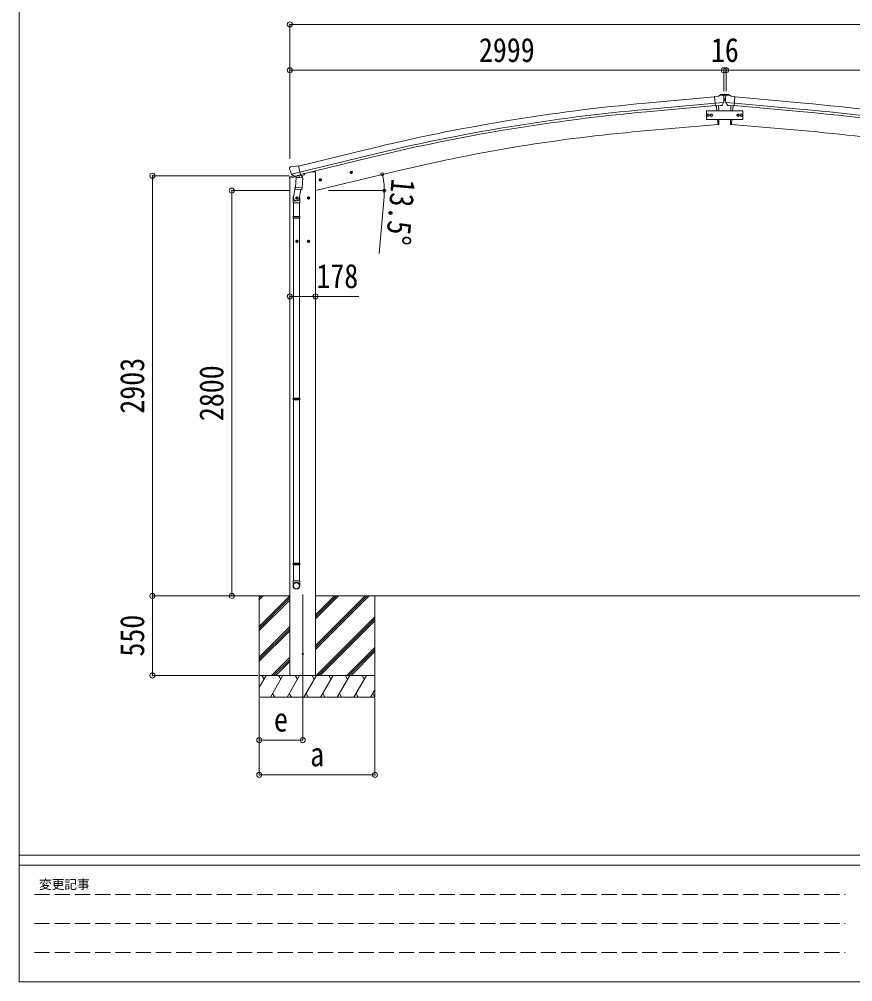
# Model space of a CAD drawing. Units: millimetres at full size. Extents: x -9783 to 33754, y -10064 to 6752.
# Drawn here: x -9783 to -4022, y -6828 to -178 of the extents above; entities that cross this region are included whole.
import ezdxf
from ezdxf.enums import TextEntityAlignment as Align

# ---------------------------------------------------------------- set-up
doc = ezdxf.new("R2010")
doc.units = ezdxf.units.MM
doc.header["$LTSCALE"] = 35
doc.header["$PDMODE"] = 32
doc.header["$PDSIZE"] = 35
doc.linetypes.add('DASHED3', pattern=[4, 3, -1])
for name, color, linetype, lineweight in [('0-0_0', 7, 'Continuous', 9), ('0-1_本体', 4, 'Continuous', 9), ('0-2_部品', 7, 'Continuous', 9), ('0-7_合掌部品', 3, 'Continuous', 9), ('0-8_PARTS2', 2, 'Continuous', 9), ('0-A_寸法', 6, 'Continuous', 9), ('F-0_240', 7, 'Continuous', 9)]:
    doc.layers.add(name, color=color, linetype=linetype, lineweight=lineweight)
doc.styles.add('ＭＳ ゴシック', font='')
doc.styles.get('ＭＳ ゴシック').set_extended_font_data('MS Gothic')

msp = doc.modelspace()

# ---------------------------------------------------------------- linework, layer by layer
at = {"layer": '0-0_0'}
for p, q in [((-8498.2, -4162.43), (-7912.87, -4162.43)), ((-8124.12, -4373.66), (-7912.87, -4162.41)), ((-8124.12, -4162.43), (-8124.12, -4862.43)), ((-8124.12, -4189.81), (-8096.73, -4162.43)), ((-8124.12, -4175.67), (-8110.88, -4162.43)), ((-8124.12, -4387.8), (-7912.87, -4176.55)), ((-7734.87, -4533.19), (-7364.1, -4162.43)), ((-7734.87, -4504.91), (-7392.39, -4162.43)), ((-7734.87, -4519.05), (-7378.24, -4162.43)), ((-7734.87, -4321.06), (-7576.23, -4162.43)), ((-7734.87, -4306.92), (-7590.38, -4162.43)), ((-7734.87, -4292.77), (-7604.52, -4162.43)), ((-7734.87, -4162.43), (-4905.44, -4162.43)), ((-7324.12, -4162.43), (-7324.12, -4862.43)), ((-2076.9, -4162.43), (-4906.32, -4162.43)), ((-8124.12, -4401.94), (-7912.87, -4190.69)), ((-7730.26, -4712.43), (-7324.12, -4306.29)), ((-7716.12, -4712.43), (-7324.12, -4320.43)), ((-8124.12, -4585.79), (-7912.87, -4374.54)), ((-8124.12, -4599.93), (-7912.87, -4388.68)), ((-7701.97, -4712.43), (-7324.12, -4334.57)), ((-8124.12, -4614.07), (-7912.87, -4402.82)), ((-7518.13, -4712.43), (-7324.12, -4518.42)), ((-8038.63, -4712.43), (-7912.87, -4586.67)), ((-7503.98, -4712.43), (-7324.12, -4532.56)), ((-7489.84, -4712.43), (-7324.12, -4546.71)), ((-8024.48, -4712.43), (-7912.87, -4600.81)), ((-8010.34, -4712.43), (-7912.87, -4614.96)), ((-7324.12, -4712.43), (-8124.12, -4712.43)), ((-8124.12, -4796.26), (-8075.72, -4712.43)), ((-8090.72, -4738.41), (-8105.72, -4712.43)), ((-8046.85, -4862.43), (-7960.25, -4712.43)), ((-7975.25, -4738.41), (-7990.25, -4712.43)), ((-7931.38, -4862.43), (-7844.78, -4712.43)), ((-7859.78, -4738.41), (-7874.78, -4712.43)), ((-7815.91, -4862.43), (-7729.31, -4712.43)), ((-7744.31, -4738.41), (-7759.31, -4712.43)), ((-7700.44, -4862.43), (-7613.84, -4712.43)), ((-7628.84, -4738.41), (-7643.84, -4712.43)), ((-7584.97, -4862.43), (-7498.37, -4712.43)), ((-7528.37, -4712.43), (-7513.37, -4738.41)), ((-7469.5, -4862.43), (-7382.9, -4712.43)), ((-7397.9, -4738.41), (-7412.9, -4712.43)), ((-8031.85, -4836.45), (-8016.85, -4862.43)), ((-7916.38, -4836.45), (-7901.38, -4862.43)), ((-7800.91, -4836.45), (-7785.91, -4862.43)), ((-7685.44, -4836.45), (-7670.44, -4862.43)), ((-7569.97, -4836.45), (-7554.97, -4862.43)), ((-7454.5, -4836.45), (-7439.5, -4862.43)), ((-7354.03, -4862.43), (-7324.12, -4810.62)), ((-7339.03, -4836.45), (-7324.03, -4862.43)), ((-8124.12, -4862.43), (-7324.12, -4862.43))]:
    msp.add_line(p, q, dxfattribs=at)
at = {"layer": '0-1_本体'}
for p, q in [((-5453.87, -757.8), (-4976.54, -714.76)), ((-4357.89, -757.8), (-4835.22, -714.76)), ((-5450, -800.79), (-4972.83, -757.75)), ((-5448.49, -817.56), (-4971.31, -774.53)), ((-4363.28, -817.56), (-4840.45, -774.53)), ((-4361.76, -800.79), (-4838.94, -757.75)), ((-4952.84, -905.34), (-5490.79, -952.4)), ((-4858.92, -905.34), (-4320.98, -952.4)), ((-7853.4, -1192.28), (-7370.52, -1074.8)), ((-7843.36, -1234.26), (-7360.28, -1116.96)), ((-7839.39, -1250.63), (-7356.3, -1133.33)), ((-7884.9, -1259.17), (-7884.9, -1259.72)), ((-7810.88, -1244.91), (-7758.87, -1232.43)), ((-7734.87, -1232.43), (-7758.87, -1232.43)), ((-7146.78, -1221.24), (-7734.87, -1362.43)), ((-7734.87, -1232.43), (-7734.87, -4712.43)), ((-7912.87, -4712.43), (-7912.87, -1275.87))]:
    msp.add_line(p, q, dxfattribs=at)
at = {"layer": '0-1_本体', "color": 6}
msp.add_line((-7734.87, -2092.61), (-7912.87, -2092.61), dxfattribs=at)
at = {"layer": '0-1_本体'}
for centre, radius, start, end in [((-4277.82, -13811.83), 13106.9, 95.14794, 103.64794), ((-5533.94, -13811.83), 13106.9, 76.35206, 84.85206), ((-4277.82, -13811.83), 13063.74, 95.14794, 103.64794), ((-4277.82, -13811.83), 13046.9, 95.14794, 103.64794), ((-5533.94, -13811.83), 13046.9, 76.35206, 84.85206), ((-5533.94, -13811.83), 13063.74, 76.35206, 84.85206), ((-4512.18, -12215.05), 11305.08, 94.96591, 103.47643), ((-5299.58, -12215.05), 11305.08, 76.52357, 85.03409)]:
    msp.add_arc(centre, radius, start, end, dxfattribs=at)
at = {"layer": '0-2_部品'}
for p, q in [((-7907.54, -1197.03), (-7894.36, -1193.87)), ((-7879.8, -1196.55), (-7893.06, -1193.85)), ((-7879.8, -1196.55), (-7853.87, -1190.32)), ((-7914.85, -1207.86), (-7914.58, -1209.01)), ((-7910.64, -1199.28), (-7914.49, -1205.58)), ((-7886.97, -1260.4), (-7913.13, -1266.68)), ((-7900.8, -1248.17), (-7843.29, -1234.36)), ((-7883.95, -1263.08), (-7900.33, -1248.58)), ((-7881.24, -1263.64), (-7873.72, -1261.84)), ((-7880.4, -1263.54), (-7878.87, -1263.17)), ((-7878.87, -1263.17), (-7842.17, -1254.36)), ((-7877.04, -1263.4), (-7877.09, -1264.14)), ((-7848.12, -1256.18), (-7849.14, -1270.79)), ((-7842.17, -1254.36), (-7840.64, -1253.99)), ((-7839.09, -1251.89), (-7838.14, -1251.95)), ((-7838.14, -1251.95), (-7824.83, -1267.27)), ((-7833.84, -1256.9), (-7814.71, -1252.31)), ((-7810.88, -1243.7), (-7810.88, -1247.44)), ((-7497.37, -1238.67), (-7477.92, -1234)), ((-7492.81, -1230.89), (-7494.95, -1238.08)), ((-7485.52, -1229.14), (-7492.81, -1230.89)), ((-7485.31, -1246.06), (-7489.98, -1226.61)), ((-7480.35, -1234.58), (-7485.52, -1229.14)), ((-7482.48, -1241.78), (-7480.35, -1234.58)), ((-7915.43, -1276.49), (-7872.4, -1266.16)), ((-7915.43, -1269.6), (-7915.43, -1276.49)), ((-7872.36, -1312.6), (-7888.27, -1408.77)), ((-7876.33, -1265.18), (-7850.52, -1271.62)), ((-7869.41, -1270.53), (-7874.09, -1337.36)), ((-7823.73, -1273.72), (-7869.41, -1270.53)), ((-7867.64, -1267.35), (-7867.87, -1270.63)), ((-7828.4, -1340.56), (-7823.73, -1273.72)), ((-7824.83, -1267.27), (-7825.27, -1273.61)), ((-7711.31, -1290.03), (-7691.86, -1285.36)), ((-7706.75, -1282.25), (-7708.88, -1289.45)), ((-7699.45, -1280.5), (-7706.75, -1282.25)), ((-7699.25, -1297.42), (-7703.92, -1277.97)), ((-7694.28, -1285.94), (-7699.45, -1280.5)), ((-7696.42, -1293.14), (-7694.28, -1285.94)), ((-7874.95, -1349.83), (-7874.07, -1337.36)), ((-7874.55, -1351.19), (-7874.55, -1351.19)), ((-7828.4, -1340.56), (-7874.09, -1337.36)), ((-7873.1, -1351.97), (-7831.41, -1354.88)), ((-7836.83, -1354.5), (-7847.57, -1418.09)), ((-7828.41, -1340.56), (-7829.3, -1353.25)), ((-7890.42, -1445.93), (-7890.42, -1411.58)), ((-7844.42, -1445.93), (-7890.42, -1445.93)), ((-7888.42, -1445.93), (-7888.42, -1539.93)), ((-7853.87, -1412.67), (-7873.87, -1412.67)), ((-7863.87, -1405.16), (-7870.37, -1408.92)), ((-7870.37, -1408.92), (-7870.37, -1416.42)), ((-7870.37, -1416.42), (-7863.87, -1420.18)), ((-7863.87, -1422.67), (-7863.87, -1402.67)), ((-7857.37, -1408.92), (-7863.87, -1405.16)), ((-7846.42, -1445.93), (-7846.42, -1539.93)), ((-7844.42, -1411.27), (-7844.42, -1445.93)), ((-7773.87, -1412.67), (-7793.87, -1412.67)), ((-7783.87, -1405.16), (-7790.37, -1408.92)), ((-7790.37, -1408.92), (-7790.37, -1416.42)), ((-7790.37, -1416.42), (-7783.87, -1420.18)), ((-7783.87, -1422.67), (-7783.87, -1402.67)), ((-7777.37, -1408.92), (-7783.87, -1405.16)), ((-7890.42, -1541.93), (-7889.42, -1539.93)), ((-7844.42, -1541.93), (-7890.42, -1541.93)), ((-7844.42, -1549.93), (-7890.42, -1549.93)), ((-7845.42, -1539.93), (-7889.42, -1539.93)), ((-7845.42, -1551.93), (-7889.42, -1551.93)), ((-7888.42, -1551.93), (-7888.42, -2796.12)), ((-7846.42, -1551.93), (-7846.42, -2796.12)), ((-7844.42, -1541.93), (-7845.42, -1539.93)), ((-7844.42, -1549.93), (-7845.42, -1551.93)), ((-7844.42, -1541.93), (-7844.42, -1549.93)), ((-7853.87, -1712.67), (-7873.87, -1712.67)), ((-7863.87, -1705.16), (-7870.37, -1708.92)), ((-7870.37, -1708.92), (-7870.37, -1716.42)), ((-7870.37, -1716.42), (-7863.87, -1720.18)), ((-7863.87, -1722.67), (-7863.87, -1702.67)), ((-7857.37, -1708.92), (-7863.87, -1705.16)), ((-7773.87, -1712.67), (-7793.87, -1712.67)), ((-7783.87, -1705.16), (-7790.37, -1708.92)), ((-7790.37, -1708.92), (-7790.37, -1716.42)), ((-7790.37, -1716.42), (-7783.87, -1720.18)), ((-7783.87, -1722.67), (-7783.87, -1702.67)), ((-7777.37, -1708.92), (-7783.87, -1705.16)), ((-7890.42, -2798.12), (-7889.42, -2796.12)), ((-7844.42, -2798.12), (-7890.42, -2798.12)), ((-7844.42, -2806.12), (-7890.42, -2806.12)), ((-7845.42, -2796.12), (-7889.42, -2796.12)), ((-7845.42, -2808.12), (-7889.42, -2808.12)), ((-7888.42, -2808.12), (-7888.42, -3936.3)), ((-7846.42, -2808.12), (-7846.42, -3936.3)), ((-7844.42, -2798.12), (-7845.42, -2796.12)), ((-7844.42, -2806.12), (-7845.42, -2808.12)), ((-7844.42, -2798.12), (-7844.42, -2806.12)), ((-7890.42, -3938.3), (-7889.42, -3936.3)), ((-7844.42, -3938.3), (-7890.42, -3938.3)), ((-7844.42, -3946.3), (-7890.42, -3946.3)), ((-7845.42, -3936.3), (-7889.42, -3936.3)), ((-7845.42, -3948.3), (-7889.42, -3948.3)), ((-7888.42, -3948.3), (-7888.42, -4058.3)), ((-7846.42, -3948.3), (-7846.42, -4058.3)), ((-7844.42, -3938.3), (-7845.42, -3936.3)), ((-7844.42, -3946.3), (-7845.42, -3948.3)), ((-7844.42, -3938.3), (-7844.42, -3946.3)), ((-7890.42, -4092.45), (-7890.42, -4058.3)), ((-7844.42, -4058.3), (-7890.42, -4058.3)), ((-7844.42, -4092.45), (-7844.42, -4058.3))]:
    msp.add_line(p, q, dxfattribs=at)
for points in [[(-7848.44, -1255.77), (-7838.71, -1253.43), (-7853.87, -1190.32)], [(-7901.07, -1247.59), (-7900.49, -1248.43), (-7900.33, -1248.58)], [(-7848.44, -1255.77), (-7848.67, -1255.92), (-7873.44, -1261.87), (-7873.72, -1261.84)], [(-7494.95, -1238.08), (-7489.78, -1243.53), (-7482.48, -1241.78)], [(-7708.88, -1289.45), (-7703.71, -1294.89), (-7696.42, -1293.14)], [(-7863.87, -1420.18), (-7857.37, -1416.42), (-7857.37, -1408.92)], [(-7783.87, -1420.18), (-7777.37, -1416.42), (-7777.37, -1408.92)], [(-7890.42, -1541.93), (-7890.42, -1549.93), (-7889.42, -1551.93)], [(-7863.87, -1720.18), (-7857.37, -1716.42), (-7857.37, -1708.92)], [(-7783.87, -1720.18), (-7777.37, -1716.42), (-7777.37, -1708.92)], [(-7890.42, -2798.12), (-7890.42, -2806.12), (-7889.42, -2808.12)], [(-7890.42, -3938.3), (-7890.42, -3946.3), (-7889.42, -3948.3)]]:
    msp.add_lwpolyline(points, dxfattribs=at)
for centre, radius in [((-7487.65, -1236.33), 8.5), ((-7487.65, -1236.33), 7.7), ((-7487.65, -1236.33), 6.5), ((-7701.58, -1287.69), 8.5), ((-7701.58, -1287.69), 7.7), ((-7701.58, -1287.69), 6.5), ((-7863.87, -1412.67), 8.5), ((-7863.87, -1412.67), 7.7), ((-7863.87, -1412.67), 6.5), ((-7783.87, -1412.67), 8.5), ((-7783.87, -1412.67), 7.7), ((-7783.87, -1412.67), 6.5), ((-7863.87, -1712.67), 8.5), ((-7863.87, -1712.67), 7.7), ((-7863.87, -1712.67), 6.5), ((-7783.87, -1712.67), 8.5), ((-7783.87, -1712.67), 7.7), ((-7783.87, -1712.67), 6.5)]:
    msp.add_circle(centre, radius, dxfattribs=at)
at = {"layer": '0-2_部品', "color": 4}
msp.add_circle((-7823.87, -4562.43), 4.5, dxfattribs=at)
at = {"layer": '0-2_部品'}
for centre, radius, start, end in [((-7893.66, -1196.79), 3, 78.5, 103.5), ((-7717.77, -1161.76), 202.4, 193.5, 205.09125), ((-7906.37, -1201.9), 5, 103.5, 148.5), ((-7877.53, -1263.36), 0.5, 356, 103.5), ((-7847.52, -1256.26), 0.604, 100.59842, 172.20595), ((-7840.76, -1253.5), 0.5, 283.5, 318.76246), ((-7815.88, -1247.44), 5, 283.5, 0), ((-7912.43, -1269.6), 3, 103.5, 180), ((-7880.52, -1263.05), 0.5, 248.23754, 283.5), ((-7876.09, -1264.21), 1, 176, 256), ((-7850.16, -1270.65), 1.03, 250.03897, 351.96569), ((-7873.01, -1350), 1.95, 175.04017, 217.47766), ((-7872.96, -1349.97), 2, 217.40962, 266), ((-7831.27, -1352.89), 2, 266, 349.46843), ((-7860.42, -1411.58), 30, 177.45142, 180)]:
    msp.add_arc(centre, radius, start, end, dxfattribs=at)
for centre, major_axis, ratio, start_param, end_param in [((-7911.93, -1207.15), (-1.57, -2.57), 0.99628, 4.712389, 5.4996506), ((-7881.96, -1260.82), (-0.73, -2.92), 0.997631, 5.8041905, 6.6006116), ((-7881.9, -1260.59), (2.63, 3.16), 0.650902, 4.0958226, 4.1686332), ((-7881.94, -1260.72), (-0.73, -2.92), 0.997631, 0.3902369, 0.4789948), ((-7867.42, -1411.27), (23, 0), 0.996195, 2.5560258, 6.5663028), ((-7867.42, -1411.27), (21, 0), 0.996195, 2.9349147, 5.9512394), ((-7867.42, -4090.7), (-23, 0), 0.996195, 3.1415927, 6.2831853), ((-7867.42, -4092.45), (-23, 0), 0.996195, 3.1415927, 6.2831853), ((-7867.42, -4092.45), (0, -23.43), 0.981806, 4.712389, 7.8539816)]:
    msp.add_ellipse(centre, major_axis=major_axis, ratio=ratio, start_param=start_param, end_param=end_param, dxfattribs=at)
msp.add_ellipse((-7867.42, -4092.45), major_axis=(21, 0), ratio=0.996195, dxfattribs=at)
at = {"layer": '0-7_合掌部品'}
for p, q in [((-4950.16, -710.36), (-4976.72, -712.69)), ((-4971.07, -777.35), (-4976.72, -712.69)), ((-4950.16, -710.36), (-4938.44, -703.6)), ((-4923.53, -702.01), (-4937.2, -703.2)), ((-4910.6, -695.03), (-4934.74, -697.14)), ((-4914.4, -707.76), (-4919.88, -703.16)), ((-4913.34, -709.8), (-4913.22, -711.14)), ((-4910.6, -695.03), (-4902.6, -695.03)), ((-4905.34, -699.75), (-4904.5, -699.75)), ((-4902.6, -695.03), (-4878.46, -697.14)), ((-4899.96, -709.8), (-4900.07, -711.14)), ((-4898.89, -707.76), (-4893.41, -703.16)), ((-4889.76, -702.01), (-4876.09, -703.2)), ((-4875.1, -702.97), (-4878.46, -697.14)), ((-4875.1, -703.47), (-4875.1, -702.97)), ((-4863.13, -710.36), (-4874.85, -703.6)), ((-4863.13, -710.36), (-4836.57, -712.69)), ((-4842.23, -777.35), (-4836.57, -712.69)), ((-4913.86, -752.65), (-4972.78, -757.81)), ((-4961.1, -776.48), (-4971.07, -777.35)), ((-4964.09, -776.74), (-4961.09, -811.08)), ((-4961.09, -811.08), (-4964.09, -776.74)), ((-4927.5, -773.54), (-4935.2, -774.21)), ((-4925.11, -772.14), (-4914.18, -753.2)), ((-4912.62, -736.53), (-4900.58, -736.53)), ((-4905.34, -732.45), (-4904.5, -732.45)), ((-4899.43, -752.65), (-4840.52, -757.81)), ((-4888.18, -772.14), (-4899.11, -753.2)), ((-4885.79, -773.54), (-4878.09, -774.21)), ((-4849.2, -776.74), (-4852.2, -811.08)), ((-4852.2, -811.08), (-4849.2, -776.74)), ((-4852.19, -776.48), (-4842.23, -777.35)), ((-4955.84, -871.08), (-4952.84, -905.34)), ((-4953.04, -903.06), (-4955.84, -871.08)), ((-4952.8, -905.84), (-4953.04, -903.06)), ((-4950.19, -905.45), (-4952.8, -905.84)), ((-4863.1, -905.45), (-4860.49, -905.84)), ((-4860.49, -905.84), (-4860.25, -903.06)), ((-4857.45, -871.08), (-4860.45, -905.34)), ((-4860.25, -903.06), (-4857.45, -871.08))]:
    msp.add_line(p, q, dxfattribs=at)
for points in [[(-4938.1, -703.43), (-4938.1, -702.97), (-4934.74, -697.14)], [(-4907.86, -698.91), (-4908.7, -698.91), (-4908.7, -699.75), (-4907.86, -699.75)], [(-4906.18, -698.07), (-4906.18, -697.23), (-4907.02, -697.23), (-4907.02, -698.07)], [(-4907.02, -700.59), (-4907.02, -701.43), (-4906.18, -701.43), (-4906.18, -700.59)], [(-4906.18, -730.77), (-4906.18, -729.93), (-4907.02, -729.93), (-4907.02, -730.77)], [(-4904.5, -699.75), (-4904.5, -698.91), (-4905.34, -698.91)], [(-4961.1, -776.48), (-4960.83, -776.54), (-4935.46, -774.32), (-4935.2, -774.21)], [(-4947.64, -811.08), (-4948.22, -797.53), (-4949.72, -775.57)], [(-4913.79, -752.02), (-4914.07, -753), (-4914.18, -753.2)], [(-4907.86, -731.61), (-4908.7, -731.61), (-4908.7, -732.45), (-4907.86, -732.45)], [(-4907.02, -733.29), (-4907.02, -734.13), (-4906.18, -734.13), (-4906.18, -733.29)], [(-4904.5, -732.45), (-4904.5, -731.61), (-4905.34, -731.61)], [(-4899.51, -752.02), (-4899.22, -753), (-4899.11, -753.2)], [(-4852.19, -776.48), (-4852.46, -776.54), (-4877.83, -774.32), (-4878.09, -774.21)], [(-4865.65, -811.08), (-4865.07, -797.53), (-4863.57, -775.57)], [(-4947.64, -902.61), (-4946.81, -876.98), (-4946.76, -871.08)], [(-4865.65, -902.61), (-4866.49, -876.98), (-4866.53, -871.08)]]:
    msp.add_lwpolyline(points, dxfattribs=at)
for points in [[(-4781.63, -871.08), (-4781.63, -811.08), (-5031.63, -811.08), (-5031.63, -871.08)], [(-5029.64, -841.08), (-5025.88, -834.58), (-5018.38, -834.58), (-5014.62, -841.08), (-5018.38, -847.58), (-5025.88, -847.58)], [(-5006.14, -841.08), (-5002.38, -834.58), (-4994.88, -834.58), (-4991.12, -841.08), (-4994.88, -847.58), (-5002.38, -847.58)], [(-4807.12, -841.08), (-4810.88, -834.58), (-4818.38, -834.58), (-4822.14, -841.08), (-4818.38, -847.58), (-4810.88, -847.58)], [(-4783.62, -841.08), (-4787.38, -834.58), (-4794.88, -834.58), (-4798.64, -841.08), (-4794.88, -847.58), (-4787.38, -847.58)]]:
    msp.add_lwpolyline(points, close=True, dxfattribs=at)
for centre, radius in [((-4906.6, -699.33), 3.5), ((-4906.6, -732.03), 3.5), ((-5022.13, -841.08), 8.5), ((-5022.13, -841.08), 7.7), ((-5022.13, -841.08), 6.5), ((-4998.63, -841.08), 8.5), ((-4998.63, -841.08), 7.7), ((-4998.63, -841.08), 6.5), ((-4814.63, -841.08), 8.5), ((-4814.63, -841.08), 7.7), ((-4814.63, -841.08), 6.5), ((-4814.42, -838.19), 6.5), ((-4791.13, -841.08), 8.5), ((-4791.13, -841.08), 7.7), ((-4791.13, -841.08), 6.5)]:
    msp.add_circle(centre, radius, dxfattribs=at)
for centre, radius, start, end in [((-4936.94, -706.19), 3, 95, 120), ((-4923.1, -706.99), 5, 50.00648, 94.99352), ((-5114.85, -728.79), 202.4, 353.4085, 5), ((-4907.86, -698.07), 0.84, 270, 0), ((-4907.86, -700.59), 0.84, 0, 90), ((-4907.86, -730.77), 0.84, 270, 0), ((-4905.34, -698.07), 0.84, 180, 270), ((-4905.34, -700.59), 0.84, 90, 180), ((-4905.34, -730.77), 0.84, 180, 270), ((-4698.45, -728.79), 202.4, 175, 186.5915), ((-4890.19, -706.99), 5, 85.00648, 129.99352), ((-4876.35, -706.19), 3, 60, 85), ((-4907.86, -733.29), 0.84, 0, 90), ((-4905.34, -733.29), 0.84, 90, 180), ((-4950.63, -902.48), 3, 278.50322, 357.46219), ((-4862.66, -902.48), 3, 182.53781, 261.49678)]:
    msp.add_arc(centre, radius, start, end, dxfattribs=at)
for centre, major_axis, ratio, start_param, end_param in [((-4909.01, -705.76), (-15.35, 3.44), 0.101033, 5.9751426, 5.9753737), ((-4916.33, -710.06), (2.71, -1.31), 0.997474, 0.5366567, 1.3225652), ((-4896.96, -710.06), (-2.71, -1.31), 0.997474, 4.9606201, 5.7465286), ((-4904.28, -705.76), (15.35, 3.44), 0.101033, 0.3078116, 0.3080427), ((-4927.77, -770.54), (1.62, -2.54), 0.997631, 5.8041905, 5.8929484), ((-4927.84, -770.43), (-3.5, 2.17), 0.650902, 2.1145521, 2.1873627), ((-4927.71, -770.63), (1.62, -2.54), 0.997631, 5.965759, 6.7621801), ((-4885.58, -770.63), (-1.62, -2.54), 0.997631, 5.8041905, 6.6006116), ((-4885.46, -770.43), (3.5, 2.17), 0.650902, 4.0958226, 4.1686332), ((-4885.52, -770.54), (-1.62, -2.54), 0.997631, 0.3902369, 0.4789948)]:
    msp.add_ellipse(centre, major_axis=major_axis, ratio=ratio, start_param=start_param, end_param=end_param, dxfattribs=at)
at = {"layer": '0-8_PARTS2'}
msp.add_line((-7823.87, -4153.22), (-7823.87, -4912.43), dxfattribs=at)
at = {"layer": '0-A_寸法'}
for p, q in [((-7912.87, -214.07), (-7912.87, -530.69)), ((-7912.87, -214.07), (-1898.9, -214.07)), ((-7912.87, -530.69), (-7912.87, -1142.92)), ((-7912.87, -530.69), (-4913.87, -530.69)), ((-4913.87, -530.69), (-4913.87, -674.22)), ((-4913.87, -530.69), (-4913.87, -674.22)), ((-4913.87, -530.69), (-4897.87, -530.69)), ((-4897.87, -530.69), (-4897.87, -674.22)), ((-4897.87, -530.69), (-1898.9, -530.69)), ((-8862.44, -1259.43), (-7917.36, -1259.43)), ((-8862.44, -4162.43), (-8862.44, -1259.43)), ((-8314.47, -1362.43), (-7917.36, -1362.43)), ((-8314.47, -4162.43), (-8314.47, -1362.43)), ((-7645.37, -1362.43), (-7258.51, -1362.43)), ((-7261.37, -1404.89), (-7295.73, -1797.39)), ((-7734.87, -2092.61), (-7434.87, -2092.61)), ((-8862.44, -4162.43), (-8134.33, -4162.43)), ((-8862.44, -4712.43), (-8862.44, -4162.43)), ((-8862.44, -4712.43), (-8134.33, -4712.43)), ((-8124.12, -5398.79), (-8124.12, -4869.85)), ((-8124.12, -5158.82), (-8124.12, -4869.85)), ((-7823.87, -5158.82), (-7823.87, -4869.85)), ((-7324.12, -5398.79), (-7324.12, -4869.85)), ((-7823.87, -5158.82), (-8124.12, -5158.82)), ((-8124.12, -5398.79), (-7324.12, -5398.79))]:
    msp.add_line(p, q, dxfattribs=at)
for centre in [(-7272.96, -1248.77), (-7259.51, -1362.43)]:
    msp.add_circle(centre, 10.62, dxfattribs=at)
for start, end in [(0, 13.5), (354.99678, 0)]:
    msp.add_arc((-7746.37, -1362.43), 486.86, start, end, dxfattribs=at)
for p in [(-7912.87, -214.07), (-7912.87, -530.69), (-4913.87, -530.69), (-4897.87, -530.69), (-8862.44, -1259.43), (-8314.47, -1362.43), (-7912.87, -2092.61), (-7734.87, -2092.61), (-8862.44, -4162.43), (-8314.47, -4162.43), (-8862.44, -4712.43), (-8124.12, -5158.82), (-7823.87, -5158.82), (-8124.12, -5398.79), (-7324.12, -5398.79)]:
    msp.add_point(p, dxfattribs=at)
at = {"layer": 'F-0_240', "color": 5}
for p, q in [((-9783.03, 6751.9), (-9783.03, -6828.1)), ((-9783.03, -5953.1), (9396.97, -5953.1)), ((-9783.03, -6023.1), (6285.75, -6023.1)), ((-9783.03, -6828.1), (9396.97, -6828.1))]:
    msp.add_line(p, q, dxfattribs=at)
at = {"layer": 'F-0_240', "color": 4, "linetype": 'DASHED3'}
for p, q in [((-9678.03, -6224.35), (-4074.25, -6224.35)), ((-9678.03, -6425.6), (-4074.25, -6425.6)), ((-9678.03, -6626.85), (-4074.25, -6626.85))]:
    msp.add_line(p, q, dxfattribs=at)

# ---------------------------------------------------------------- texts
at = {"layer": '0-A_寸法', "color": 7, "style": 'ＭＳ ゴシック', "width": 0.85}
for s, p in [('2999', (-6605.87, -523.69)), ('16', (-5002.12, -523.69)), ('178', (-7729.24, -2085.61)), ('e', (-8022.24, -5149.32)), ('a', (-7772.24, -5389.29))]:
    msp.add_text(s, height=166.8, dxfattribs=at).set_placement(p, align=Align.BOTTOM_LEFT)
for s, rotation, p in [('13.5°', 264.997, (-7258.92, -1270.84)), ('2903', 90, (-8869.44, -2903.43)), ('2800', 90, (-8321.47, -2954.93)), ('550', 90, (-8869.44, -4581.8))]:
    msp.add_text(s, height=166.8, rotation=rotation, dxfattribs=at).set_placement(p, align=Align.BOTTOM_LEFT)
at = {"layer": 'F-0_240', "style": 'ＭＳ ゴシック'}
msp.add_text('変更記事', height=64.15, dxfattribs=at).set_placement((-9646.27, -6206.85), align=Align.BOTTOM_LEFT)

doc.saveas('drawing.dxf')
